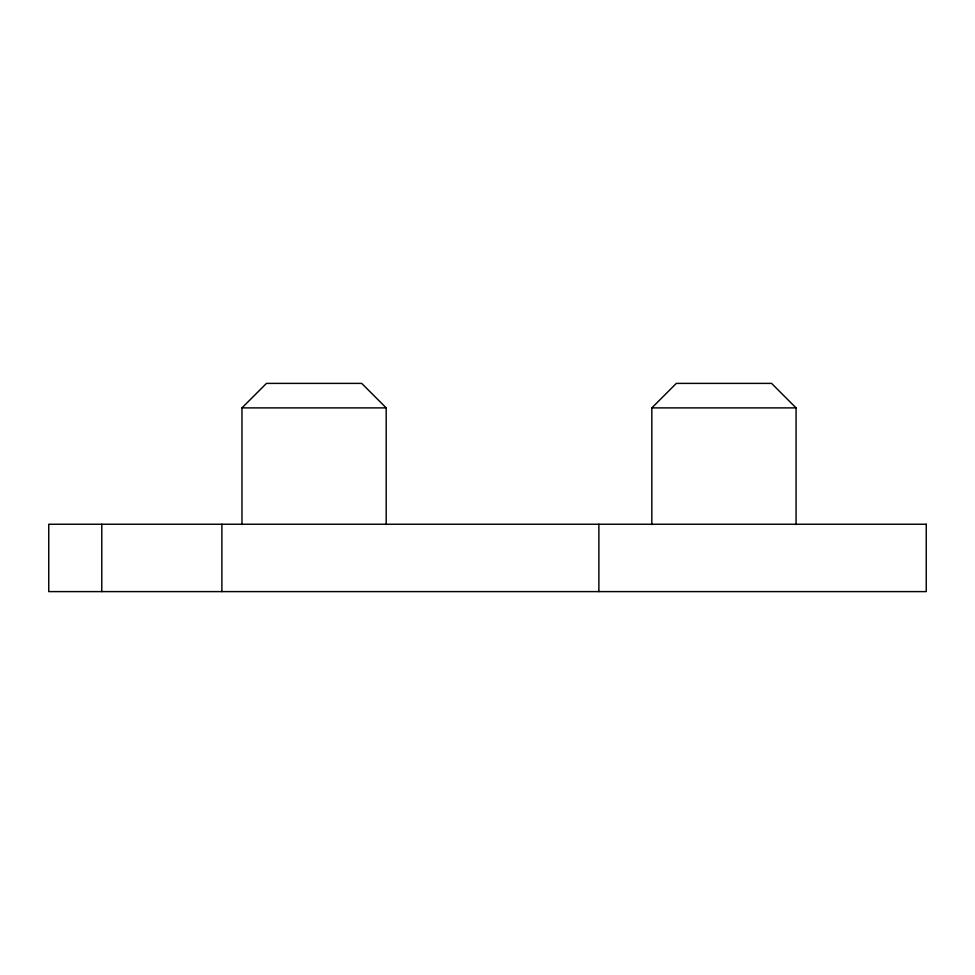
<?xml version="1.0" encoding="UTF-8"?>
<svg xmlns="http://www.w3.org/2000/svg" width="975" height="975" viewBox="0 0 975 975"><rect width="100%" height="100%" fill="white"/><g stroke="black" fill="none" stroke-linecap="round" stroke-linejoin="round"><path stroke-width="1.46" d="M241.971 524.562L241.971 407.891L266.467 383.394L361.701 383.394L386.197 407.891L386.197 524.562M651.824 524.562L651.824 407.891L676.321 383.394L771.566 383.394L796.063 407.891L796.063 524.562M241.971 407.891L386.197 407.891M651.824 407.891L796.063 407.891M598.882 524.245L598.882 591.606M221.886 524.245L221.886 591.606M101.778 524.245L101.778 591.606M926.25 524.245L48.75 524.245L48.75 591.606L926.25 591.606L926.25 524.245"/></g></svg>
